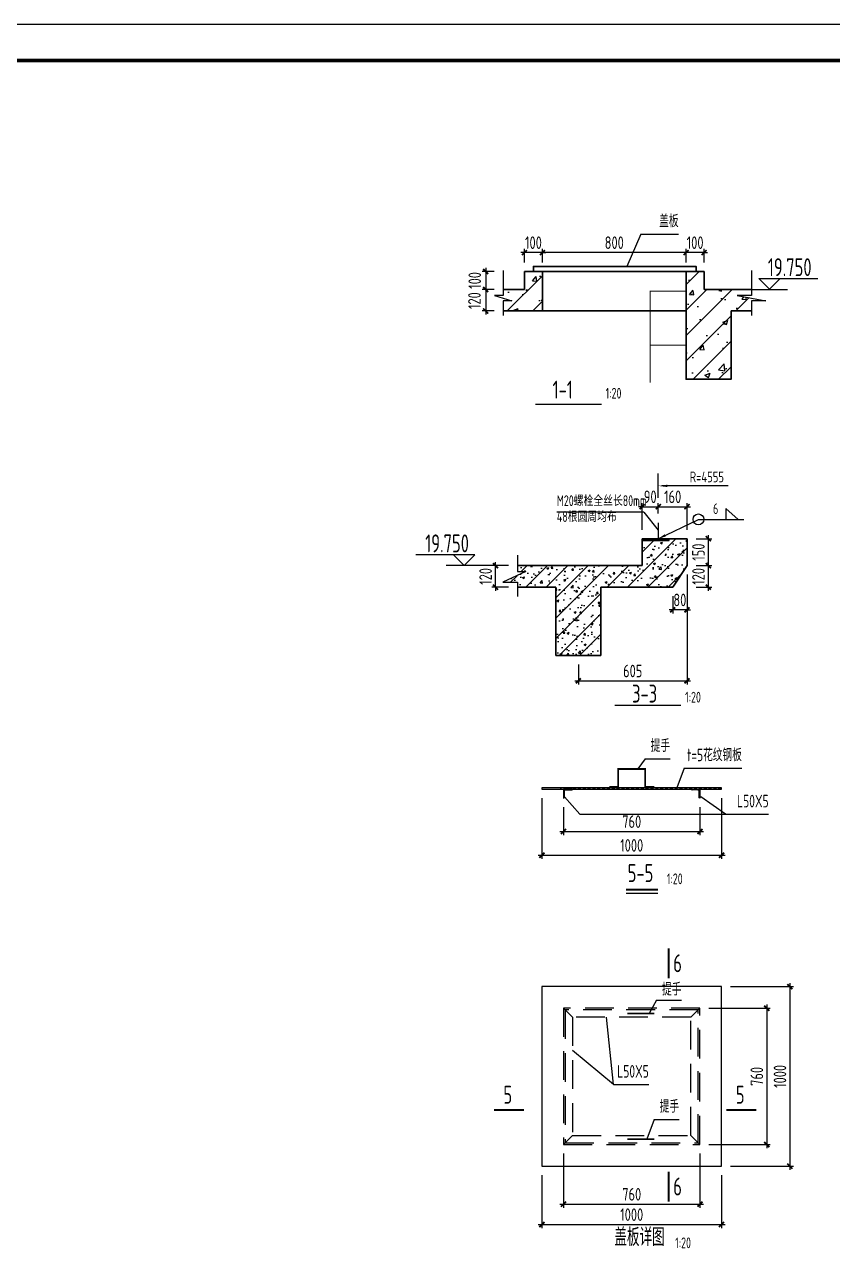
# Model space of a CAD drawing. Extents: x 665703 to 1047784, y -160603 to 92239.
# Drawn here: x 907662 to 930148, y -65546 to -31349 of the extents above; entities that cross this region are included whole.
import ezdxf
from ezdxf.enums import TextEntityAlignment as Align

# ---------------------------------------------------------------- set-up
doc = ezdxf.new("R2010")
doc.units = 0
doc.header["$LTSCALE"] = 800
doc.linetypes.add('DASHED', pattern=[0.75, 0.5, -0.25])
doc.layers.get('0').update_dxf_attribs({"linetype": 'CONTINUOUS'})
doc.layers.get('Defpoints').update_dxf_attribs({"linetype": 'CONTINUOUS'})
for name, color, linetype in [('BEAM', 3, 'DASHED'), ('COLU', 3, 'CONTINUOUS'), ('DIM', 2, 'CONTINUOUS'), ('HATCH', 254, 'CONTINUOUS'), ('TEXT', 7, 'CONTINUOUS'), ('THICK', 6, 'CONTINUOUS'), ('THIN', 7, 'CONTINUOUS'), ('TK', 7, 'CONTINUOUS'), ('粗线', 1, 'CONTINUOUS'), ('细线', 7, 'CONTINUOUS')]:
    doc.layers.add(name, color=color, linetype=linetype)
doc.layers.add('实体线', color=3, linetype='CONTINUOUS', lineweight=35)
doc.styles.add('TSSD_Dimension', font='Tssdeng.shx', dxfattribs={"width": 0.75, "bigfont": 'hztxt.shx'})
doc.styles.add('TSSD_Label', font='Tssdeng.shx', dxfattribs={"width": 0.7, "bigfont": 'hztxt.shx'})
doc.styles.add('TSSD_Norm', font='Tssdeng.shx', dxfattribs={"bigfont": 'hztxt.shx'})
doc.styles.add('TSSD_Rein', font='Tssdeng.shx', dxfattribs={"width": 0.7, "bigfont": 'hztxt.shx'})
doc.dimstyles.new('TSSD_20_100', dxfattribs={"dimtxt": 350, "dimasz": 100, "dimexe": 100, "dimexo": 250, "dimgap": 100, "dimtad": 1, "dimdec": 0, "dimlfac": 0.2, "dimzin": 0, "dimdsep": 46, "dimtxsty": 'TSSD_Dimension', "dimblk": 'ARCHTICK', "dimcen": 0, "dimdle": 100, "dimclrt": 7, "dimadec": 0, "dimazin": 0, "dimtfac": 1, "dimtdec": 0, "dimtix": 1, "dimtmove": 2, "dimatfit": 3, "dimldrblk": 'ARCHTICK', "dimfxl": 0, "dimtolj": 1, "dimtzin": 0, "dimarcsym": 0})
pattern_1 = [(45, (647976.1, -77688.6), (-353.5534, 353.5534), []), (50, (647976.1, -77688.6), (1457.4774, -127.5127), [152.4, -1676.4]), (355, (647976.1, -77688.6), (-281.943, 1528.453), [121.92, -1341.12]), (100.451, (648097.6, -77699.2), (1175.54, 1400.9335), [129.52, -1424.72]), (46.1842, (647976.1, -77282.2), (2168.632, -336.339), [228.6, -2514.6]), (96.6356, (648156.8, -77310.2), (1899.234, 1979.404), [194.28, -2137.08]), (351.184, (647976.1, -77282.2), (1899.237, 1979.401), [182.88, -2011.68]), (21, (648179.3, -77383.8), (1212.919, -818.124), [152.4, -1676.4]), (326, (648179.3, -77383.8), (494.416, 1473.504), [121.92, -1341.12]), (71.4514, (648280.4, -77452), (1707.332, 655.383), [129.52, -1424.72]), (37.5, (647976.1, -77688.6), (24.7088, 676.4403), [0, -1324.864, 0, -1361.44, 0, -1346.2]), (7.5, (647976.1, -77688.6), (534.5573, 801.4446), [0, -776.224, 0, -1294.384, 0, -513.08]), (327.5, (647523, -77688.6), (1084.7248, -45.83), [0, -508, 0, -1584.96, 0, -2103.12]), (317.5, (647319.8, -77688.6), (1185.0335, 203.412), [0, -660.4, 0, -1052.576, 0, -1493.52])]

# ---------------------------------------------------------------- blocks, each defined once
blk = doc.blocks.new('_ArchTick')
at = {"color": 0, "const_width": 0.5}
blk.add_lwpolyline([(-0.71, -0.71), (0.71, 0.71)], dxfattribs=at)
blk = doc.blocks.new('*D328')
at = {"layer": 'Defpoints', "color": 0, "transparency": 16777216}
for p in [(926075, -37699), (926075, -38226), (926575, -38226)]:
    blk.add_point(p, dxfattribs=at)
at = {"layer": 'DIM', "color": 0, "lineweight": -2, "transparency": 16777216}
for p, q in [((926075, -37976), (926075, -37599)), ((926575, -37976), (926575, -37599)), ((926075, -37699), (925975, -37699)), ((926575, -37699), (926075, -37699)), ((926575, -37699), (926675, -37699))]:
    blk.add_line(p, q, dxfattribs=at)
at = {"layer": 'DIM', "color": 0, "lineweight": -2, "transparency": 16777216, "xscale": 100, "yscale": 100, "zscale": 100}
blk.add_blockref('_ArchTick', (926075, -37699), dxfattribs=at)
at = {"layer": 'DIM', "color": 0, "lineweight": -2, "transparency": 16777216, "xscale": 100, "yscale": 100, "zscale": 100, "rotation": 180}
blk.add_blockref('_ArchTick', (926575, -37699), dxfattribs=at)
at = {"layer": 'DIM', "color": 7, "transparency": 16777216, "insert": (926325, -37424), "char_height": 350, "attachment_point": 5, "style": 'TSSD_Dimension'}
blk.add_mtext('\\A1;100', dxfattribs=at)
blk = doc.blocks.new('*D329')
at = {"layer": 'Defpoints', "color": 0, "transparency": 16777216}
for p in [(921575, -37699), (921575, -38226), (922075, -38226)]:
    blk.add_point(p, dxfattribs=at)
at = {"layer": 'DIM', "color": 0, "lineweight": -2, "transparency": 16777216}
for p, q in [((921575, -37976), (921575, -37599)), ((922075, -37976), (922075, -37599)), ((921575, -37699), (921475, -37699)), ((922075, -37699), (921575, -37699)), ((922075, -37699), (922175, -37699))]:
    blk.add_line(p, q, dxfattribs=at)
at = {"layer": 'DIM', "color": 0, "lineweight": -2, "transparency": 16777216, "xscale": 100, "yscale": 100, "zscale": 100}
blk.add_blockref('_ArchTick', (921575, -37699), dxfattribs=at)
at = {"layer": 'DIM', "color": 0, "lineweight": -2, "transparency": 16777216, "xscale": 100, "yscale": 100, "zscale": 100, "rotation": 180}
blk.add_blockref('_ArchTick', (922075, -37699), dxfattribs=at)
at = {"layer": 'DIM', "color": 7, "transparency": 16777216, "insert": (921825, -37424), "char_height": 350, "attachment_point": 5, "style": 'TSSD_Dimension'}
blk.add_mtext('\\A1;100', dxfattribs=at)
blk = doc.blocks.new('*D330')
at = {"layer": 'Defpoints', "color": 0, "transparency": 16777216}
for p in [(922075, -37699), (922075, -38226), (926075, -38226)]:
    blk.add_point(p, dxfattribs=at)
at = {"layer": 'DIM', "color": 0, "lineweight": -2, "transparency": 16777216}
for p, q in [((922075, -37976), (922075, -37599)), ((926075, -37976), (926075, -37599)), ((926175, -37699), (921975, -37699))]:
    blk.add_line(p, q, dxfattribs=at)
at = {"layer": 'DIM', "color": 0, "lineweight": -2, "transparency": 16777216, "xscale": 100, "yscale": 100, "zscale": 100, "rotation": 180}
blk.add_blockref('_ArchTick', (922075, -37699), dxfattribs=at)
at = {"layer": 'DIM', "color": 0, "lineweight": -2, "transparency": 16777216, "xscale": 100, "yscale": 100, "zscale": 100}
blk.add_blockref('_ArchTick', (926075, -37699), dxfattribs=at)
at = {"layer": 'DIM', "color": 7, "transparency": 16777216, "insert": (924075, -37424), "char_height": 350, "attachment_point": 5, "style": 'TSSD_Dimension'}
blk.add_mtext('\\A1;800', dxfattribs=at)
blk = doc.blocks.new('*D331')
at = {"layer": 'Defpoints', "color": 0, "transparency": 16777216}
for p in [(920984, -38726), (920496, -39326), (920984, -39326)]:
    blk.add_point(p, dxfattribs=at)
at = {"layer": 'DIM', "color": 0, "lineweight": -2, "transparency": 16777216}
for p, q in [((920496, -38626), (920496, -39426)), ((920734, -38726), (920396, -38726)), ((920734, -39326), (920396, -39326))]:
    blk.add_line(p, q, dxfattribs=at)
at = {"layer": 'DIM', "color": 0, "lineweight": -2, "transparency": 16777216, "xscale": 100, "yscale": 100, "zscale": 100}
for p, rotation in [((920496, -38726), 90), ((920496, -39326), 270)]:
    blk.add_blockref('_ArchTick', p, dxfattribs=dict(at, rotation=rotation))
at = {"layer": 'DIM', "color": 7, "transparency": 16777216, "insert": (920183, -39038), "char_height": 350, "attachment_point": 5, "rotation": 90, "style": 'TSSD_Dimension'}
blk.add_mtext('\\A1;120', dxfattribs=at)
blk = doc.blocks.new('*D335')
at = {"layer": 'Defpoints', "color": 0, "transparency": 16777216}
for p in [(920984, -38226), (920496, -38726), (920984, -38726)]:
    blk.add_point(p, dxfattribs=at)
at = {"layer": 'DIM', "color": 0, "lineweight": -2, "transparency": 16777216}
for p, q in [((920734, -38226), (920396, -38226)), ((920496, -38126), (920496, -38826)), ((920734, -38726), (920396, -38726))]:
    blk.add_line(p, q, dxfattribs=at)
at = {"layer": 'DIM', "color": 0, "lineweight": -2, "transparency": 16777216, "xscale": 100, "yscale": 100, "zscale": 100}
for p, rotation in [((920496, -38226), 90), ((920496, -38726), 270)]:
    blk.add_blockref('_ArchTick', p, dxfattribs=dict(at, rotation=rotation))
at = {"layer": 'DIM', "color": 7, "transparency": 16777216, "insert": (920192, -38476), "char_height": 350, "attachment_point": 5, "rotation": 90, "style": 'TSSD_Dimension'}
blk.add_mtext('\\A1;100', dxfattribs=at)
blk = doc.blocks.new('*D346')
at = {"layer": 'Defpoints', "color": 0, "transparency": 16777216}
for p in [(926461, -58743), (926461, -62543), (928319, -62543)]:
    blk.add_point(p, dxfattribs=at)
at = {"layer": 'DIM', "color": 0, "lineweight": -2, "transparency": 16777216}
for p, q in [((926711, -58743), (928419, -58743)), ((928319, -58643), (928319, -62643)), ((926711, -62543), (928419, -62543))]:
    blk.add_line(p, q, dxfattribs=at)
at = {"layer": 'DIM', "color": 0, "lineweight": -2, "transparency": 16777216, "xscale": 100, "yscale": 100, "zscale": 100}
for p, rotation in [((928319, -58743), 90), ((928319, -62543), 270)]:
    blk.add_blockref('_ArchTick', p, dxfattribs=dict(at, rotation=rotation))
at = {"layer": 'DIM', "color": 7, "transparency": 16777216, "insert": (928044, -60643), "char_height": 350, "attachment_point": 5, "rotation": 90, "style": 'TSSD_Dimension'}
blk.add_mtext('\\A1;760', dxfattribs=at)
blk = doc.blocks.new('*D347')
at = {"layer": 'Defpoints', "color": 0, "transparency": 16777216}
for p in [(927061, -58143), (927061, -63143), (928963, -63143)]:
    blk.add_point(p, dxfattribs=at)
at = {"layer": 'DIM', "color": 0, "lineweight": -2, "transparency": 16777216}
for p, q in [((928963, -58043), (928963, -63243)), ((927311, -58143), (929063, -58143)), ((927311, -63143), (929063, -63143))]:
    blk.add_line(p, q, dxfattribs=at)
at = {"layer": 'DIM', "color": 0, "lineweight": -2, "transparency": 16777216, "xscale": 100, "yscale": 100, "zscale": 100}
for p, rotation in [((928963, -58143), 90), ((928963, -63143), 270)]:
    blk.add_blockref('_ArchTick', p, dxfattribs=dict(at, rotation=rotation))
at = {"layer": 'DIM', "color": 7, "transparency": 16777216, "insert": (928688, -60643), "char_height": 350, "attachment_point": 5, "rotation": 90, "style": 'TSSD_Dimension'}
blk.add_mtext('\\A1;1000', dxfattribs=at)
blk = doc.blocks.new('*D348')
at = {"layer": 'Defpoints', "color": 0, "transparency": 16777216}
for p in [(922661, -52891), (926461, -52891), (926461, -53823)]:
    blk.add_point(p, dxfattribs=at)
at = {"layer": 'DIM', "color": 0, "lineweight": -2, "transparency": 16777216}
for p, q in [((922661, -53141), (922661, -53923)), ((926461, -53141), (926461, -53923)), ((922561, -53823), (926561, -53823))]:
    blk.add_line(p, q, dxfattribs=at)
at = {"layer": 'DIM', "color": 0, "lineweight": -2, "transparency": 16777216, "xscale": 100, "yscale": 100, "zscale": 100, "rotation": 180}
blk.add_blockref('_ArchTick', (922661, -53823), dxfattribs=at)
at = {"layer": 'DIM', "color": 0, "lineweight": -2, "transparency": 16777216, "xscale": 100, "yscale": 100, "zscale": 100}
blk.add_blockref('_ArchTick', (926461, -53823), dxfattribs=at)
at = {"layer": 'DIM', "color": 7, "transparency": 16777216, "insert": (924561, -53548), "char_height": 350, "attachment_point": 5, "style": 'TSSD_Dimension'}
blk.add_mtext('\\A1;760', dxfattribs=at)
blk = doc.blocks.new('*D349')
at = {"layer": 'Defpoints', "color": 0, "transparency": 16777216}
for p in [(922061, -52641), (927061, -52641), (927061, -54484)]:
    blk.add_point(p, dxfattribs=at)
at = {"layer": 'DIM', "color": 0, "lineweight": -2, "transparency": 16777216}
for p, q in [((922061, -52891), (922061, -54584)), ((927061, -52891), (927061, -54584)), ((921961, -54484), (927161, -54484))]:
    blk.add_line(p, q, dxfattribs=at)
at = {"layer": 'DIM', "color": 0, "lineweight": -2, "transparency": 16777216, "xscale": 100, "yscale": 100, "zscale": 100, "rotation": 180}
blk.add_blockref('_ArchTick', (922061, -54484), dxfattribs=at)
at = {"layer": 'DIM', "color": 0, "lineweight": -2, "transparency": 16777216, "xscale": 100, "yscale": 100, "zscale": 100}
blk.add_blockref('_ArchTick', (927061, -54484), dxfattribs=at)
at = {"layer": 'DIM', "color": 7, "transparency": 16777216, "insert": (924561, -54209), "char_height": 350, "attachment_point": 5, "style": 'TSSD_Dimension'}
blk.add_mtext('\\A1;1000', dxfattribs=at)
blk = doc.blocks.new('*D351')
at = {"layer": 'Defpoints', "color": 0, "transparency": 16777216}
for p in [(922661, -62543), (926461, -62543), (926461, -64202)]:
    blk.add_point(p, dxfattribs=at)
at = {"layer": 'DIM', "color": 0, "lineweight": -2, "transparency": 16777216}
for p, q in [((922661, -62793), (922661, -64302)), ((926461, -62793), (926461, -64302)), ((922561, -64202), (926561, -64202))]:
    blk.add_line(p, q, dxfattribs=at)
at = {"layer": 'DIM', "color": 0, "lineweight": -2, "transparency": 16777216, "xscale": 100, "yscale": 100, "zscale": 100, "rotation": 180}
blk.add_blockref('_ArchTick', (922661, -64202), dxfattribs=at)
at = {"layer": 'DIM', "color": 0, "lineweight": -2, "transparency": 16777216, "xscale": 100, "yscale": 100, "zscale": 100}
blk.add_blockref('_ArchTick', (926461, -64202), dxfattribs=at)
at = {"layer": 'DIM', "color": 7, "transparency": 16777216, "insert": (924561, -63927), "char_height": 350, "attachment_point": 5, "style": 'TSSD_Dimension'}
blk.add_mtext('\\A1;760', dxfattribs=at)
blk = doc.blocks.new('*D352')
at = {"layer": 'Defpoints', "color": 0, "transparency": 16777216}
for p in [(922061, -63143), (927061, -63143), (927061, -64768)]:
    blk.add_point(p, dxfattribs=at)
at = {"layer": 'DIM', "color": 0, "lineweight": -2, "transparency": 16777216}
for p, q in [((922061, -63393), (922061, -64868)), ((927061, -63393), (927061, -64868)), ((921961, -64768), (927161, -64768))]:
    blk.add_line(p, q, dxfattribs=at)
at = {"layer": 'DIM', "color": 0, "lineweight": -2, "transparency": 16777216, "xscale": 100, "yscale": 100, "zscale": 100, "rotation": 180}
blk.add_blockref('_ArchTick', (922061, -64768), dxfattribs=at)
at = {"layer": 'DIM', "color": 0, "lineweight": -2, "transparency": 16777216, "xscale": 100, "yscale": 100, "zscale": 100}
blk.add_blockref('_ArchTick', (927061, -64768), dxfattribs=at)
at = {"layer": 'DIM', "color": 7, "transparency": 16777216, "insert": (924561, -64493), "char_height": 350, "attachment_point": 5, "style": 'TSSD_Dimension'}
blk.add_mtext('\\A1;1000', dxfattribs=at)
blk = doc.blocks.new('*D381')
at = {"layer": 'Defpoints', "color": 0, "transparency": 16777216}
for p in [(920769, -46418), (921377, -46418), (921377, -47018)]:
    blk.add_point(p, dxfattribs=at)
at = {"layer": 'DIM', "color": 0, "lineweight": -2, "transparency": 16777216}
for p, q in [((921127, -46418), (920669, -46418)), ((920769, -46418), (920769, -46318)), ((920769, -47018), (920769, -46418)), ((921127, -47018), (920669, -47018)), ((920769, -47018), (920769, -47118))]:
    blk.add_line(p, q, dxfattribs=at)
at = {"layer": 'DIM', "color": 0, "lineweight": -2, "transparency": 16777216, "xscale": 100, "yscale": 100, "zscale": 100}
for p, rotation in [((920769, -46418), 270), ((920769, -47018), 90)]:
    blk.add_blockref('_ArchTick', p, dxfattribs=dict(at, rotation=rotation))
at = {"layer": 'DIM', "color": 7, "transparency": 16777216, "insert": (920494, -46718), "char_height": 350, "attachment_point": 5, "rotation": 90, "style": 'TSSD_Dimension'}
blk.add_mtext('\\A1;120', dxfattribs=at)
blk = doc.blocks.new('_tsdba')
blk.add_lwpolyline([(0, 0, 0, 0.658, 0), (-2.5, 0, 0.658, 0.658, 0)], format="xyseb")
blk = doc.blocks.new('*D382')
at = {"layer": 'Defpoints', "color": 0, "transparency": 16777216}
for p in [(926101, -44776), (925301, -45218), (926101, -45668)]:
    blk.add_point(p, dxfattribs=at)
at = {"layer": 'DIM', "color": 0, "lineweight": -2, "transparency": 16777216}
for p, q in [((925201, -44776), (926201, -44776)), ((925301, -44968), (925301, -44676)), ((926101, -45418), (926101, -44676))]:
    blk.add_line(p, q, dxfattribs=at)
at = {"layer": 'DIM', "color": 0, "lineweight": -2, "transparency": 16777216, "xscale": 100, "yscale": 100, "zscale": 100, "rotation": 180}
blk.add_blockref('_ArchTick', (925301, -44776), dxfattribs=at)
at = {"layer": 'DIM', "color": 0, "lineweight": -2, "transparency": 16777216, "xscale": 100, "yscale": 100, "zscale": 100}
blk.add_blockref('_ArchTick', (926101, -44776), dxfattribs=at)
at = {"layer": 'DIM', "color": 7, "transparency": 16777216, "insert": (925701, -44501), "char_height": 350, "attachment_point": 5, "style": 'TSSD_Dimension'}
blk.add_mtext('\\A1;160', dxfattribs=at)
blk = doc.blocks.new('*D383')
at = {"layer": 'Defpoints', "color": 0, "transparency": 16777216}
for p in [(925301, -44776), (925301, -45218), (924851, -45668)]:
    blk.add_point(p, dxfattribs=at)
at = {"layer": 'DIM', "color": 0, "lineweight": -2, "transparency": 16777216}
for p, q in [((924851, -44776), (924751, -44776)), ((924851, -45418), (924851, -44676)), ((924851, -44776), (925301, -44776)), ((925301, -44968), (925301, -44676)), ((925301, -44776), (925401, -44776))]:
    blk.add_line(p, q, dxfattribs=at)
at = {"layer": 'DIM', "color": 0, "lineweight": -2, "transparency": 16777216, "xscale": 100, "yscale": 100, "zscale": 100}
blk.add_blockref('_ArchTick', (924851, -44776), dxfattribs=at)
at = {"layer": 'DIM', "color": 0, "lineweight": -2, "transparency": 16777216, "xscale": 100, "yscale": 100, "zscale": 100, "rotation": 180}
blk.add_blockref('_ArchTick', (925301, -44776), dxfattribs=at)
at = {"layer": 'DIM', "color": 7, "transparency": 16777216, "insert": (925076, -44501), "char_height": 350, "attachment_point": 5, "style": 'TSSD_Dimension'}
blk.add_mtext('\\A1;90', dxfattribs=at)
blk = doc.blocks.new('*D422')
at = {"layer": 'Defpoints', "color": 0, "transparency": 16777216}
for p in [(926101, -45668), (926101, -46418), (926693, -46418)]:
    blk.add_point(p, dxfattribs=at)
at = {"layer": 'DIM', "color": 0, "lineweight": -2, "transparency": 16777216}
for p, q in [((926351, -45668), (926793, -45668)), ((926693, -45568), (926693, -46518)), ((926351, -46418), (926793, -46418))]:
    blk.add_line(p, q, dxfattribs=at)
at = {"layer": 'DIM', "color": 0, "lineweight": -2, "transparency": 16777216, "xscale": 100, "yscale": 100, "zscale": 100}
for p, rotation in [((926693, -45668), 90), ((926693, -46418), 270)]:
    blk.add_blockref('_ArchTick', p, dxfattribs=dict(at, rotation=rotation))
at = {"layer": 'DIM', "color": 7, "transparency": 16777216, "insert": (926418, -46043), "char_height": 350, "attachment_point": 5, "rotation": 90, "style": 'TSSD_Dimension'}
blk.add_mtext('\\A1;150', dxfattribs=at)
blk = doc.blocks.new('*D423')
at = {"layer": 'Defpoints', "color": 0, "transparency": 16777216}
for p in [(926101, -46418), (926101, -47018), (926693, -47018)]:
    blk.add_point(p, dxfattribs=at)
at = {"layer": 'DIM', "color": 0, "lineweight": -2, "transparency": 16777216}
for p, q in [((926351, -46418), (926793, -46418)), ((926693, -46418), (926693, -46318)), ((926693, -46418), (926693, -47018)), ((926351, -47018), (926793, -47018)), ((926693, -47018), (926693, -47118))]:
    blk.add_line(p, q, dxfattribs=at)
at = {"layer": 'DIM', "color": 0, "lineweight": -2, "transparency": 16777216, "xscale": 100, "yscale": 100, "zscale": 100}
for p, rotation in [((926693, -46418), 270), ((926693, -47018), 90)]:
    blk.add_blockref('_ArchTick', p, dxfattribs=dict(at, rotation=rotation))
at = {"layer": 'DIM', "color": 7, "transparency": 16777216, "insert": (926418, -46718), "char_height": 350, "attachment_point": 5, "rotation": 90, "style": 'TSSD_Dimension'}
blk.add_mtext('\\A1;120', dxfattribs=at)
blk = doc.blocks.new('*D424')
at = {"layer": 'Defpoints', "color": 0, "transparency": 16777216}
for p in [(925701, -47018), (926101, -47018), (925701, -47649)]:
    blk.add_point(p, dxfattribs=at)
at = {"layer": 'DIM', "color": 0, "lineweight": -2, "transparency": 16777216}
for p, q in [((925701, -47268), (925701, -47749)), ((926101, -47268), (926101, -47749)), ((925701, -47649), (925601, -47649)), ((926101, -47649), (925701, -47649)), ((926101, -47649), (926201, -47649))]:
    blk.add_line(p, q, dxfattribs=at)
at = {"layer": 'DIM', "color": 0, "lineweight": -2, "transparency": 16777216, "xscale": 100, "yscale": 100, "zscale": 100}
blk.add_blockref('_ArchTick', (925701, -47649), dxfattribs=at)
at = {"layer": 'DIM', "color": 0, "lineweight": -2, "transparency": 16777216, "xscale": 100, "yscale": 100, "zscale": 100, "rotation": 180}
blk.add_blockref('_ArchTick', (926101, -47649), dxfattribs=at)
at = {"layer": 'DIM', "color": 7, "transparency": 16777216, "insert": (925901, -47374), "char_height": 350, "attachment_point": 5, "style": 'TSSD_Dimension'}
blk.add_mtext('\\A1;80', dxfattribs=at)
blk = doc.blocks.new('*D435')
at = {"layer": 'Defpoints', "color": 0, "transparency": 16777216}
for p in [(926101, -46418), (923076, -48918), (926101, -49628)]:
    blk.add_point(p, dxfattribs=at)
at = {"layer": 'DIM', "color": 0, "lineweight": -2, "transparency": 16777216}
for p, q in [((926101, -46668), (926101, -49728)), ((923076, -49168), (923076, -49728)), ((922976, -49628), (926201, -49628))]:
    blk.add_line(p, q, dxfattribs=at)
at = {"layer": 'DIM', "color": 0, "lineweight": -2, "transparency": 16777216, "xscale": 100, "yscale": 100, "zscale": 100, "rotation": 180}
blk.add_blockref('_ArchTick', (923076, -49628), dxfattribs=at)
at = {"layer": 'DIM', "color": 0, "lineweight": -2, "transparency": 16777216, "xscale": 100, "yscale": 100, "zscale": 100}
blk.add_blockref('_ArchTick', (926101, -49628), dxfattribs=at)
at = {"layer": 'DIM', "color": 7, "transparency": 16777216, "insert": (924589, -49353), "char_height": 350, "attachment_point": 5, "style": 'TSSD_Dimension'}
blk.add_mtext('\\A1;605', dxfattribs=at)

msp = doc.modelspace()

# ---------------------------------------------------------------- hatches: boundary and pattern name
at = {"layer": '细线'}
h = msp.add_hatch(dxfattribs=at)
h.set_pattern_fill('AR-HNT', color=256, scale=8, style=0)
h.set_pattern_definition(pattern_1)
h.paths.add_polyline_path([(922075.1, -39325.7), (922075.1, -38225.7), (921825.1, -38225.7), (921575.1, -38225.7), (921575.1, -38725.7), (920984.1, -38725.7), (920984.1, -38890.7), (920740.8, -38890.7), (921227.5, -39040.7), (920984.1, -39040.7), (920984.1, -39325.7)])
h = msp.add_hatch(dxfattribs=at)
h.set_pattern_fill('AR-HNT', color=256, scale=8, style=0)
h.set_pattern_definition(pattern_1)
h.paths.add_polyline_path([(927325.1, -39325.7), (927896.3, -39325.7), (927896.3, -39040.7), (928296.3, -39040.7), (927496.3, -38890.7), (927896.3, -38890.7), (927896.3, -38725.7), (926575.1, -38725.7), (926575.1, -38225.7), (926075.1, -38225.7), (926075.1, -39325.7), (926075.1, -41225.7), (927325.1, -41225.7)])
h = msp.add_hatch(dxfattribs=at)
h.set_pattern_fill('ARMORED', color=256, scale=10, style=0)
h.set_pattern_definition([(50, (356635.23, -37260.6), (573.80815, -50.2017), [60, -660]), (355, (356635.23, -37260.6), (-111.00107, 601.7537), [48, -528]), (100.4514, (356683.05, -37264.8), (462.8075, 551.55163), [50.99215, -560.9137]), (46.1842, (356635.2, -37100.6), (853.7928, -132.4152), [90, -990]), (96.6356, (356706.4, -37111.64), (747.7302, 779.2943), [76.4882, -841.3704]), (351.1842, (356635.2, -37100.6), (747.7296, 779.2949), [72, -792]), (21, (356715.23, -37140.6), (477.52564, -322.0951), [60, -660]), (326, (356715.23, -37140.6), (194.65227, 580.12004), [48, -528]), (71.4514, (356755, -37167.45), (672.1781, 258.0244), [50.99215, -560.9137]), (37.5, (356635.23, -37260.6), (9.727884, 266.31508), [0, -521.6, 0, -536, 0, -530]), (7.5, (356635.23, -37260.6), (210.45563, 315.52937), [0, -305.6, 0, -509.6, 0, -202]), (327.5, (356456.83, -37260.6), (427.05795, -18.0439), [0, -200, 0, -624, 0, -828]), (317.5, (356376.83, -37260.6), (466.54894, 80.08399), [0, -260, 0, -414.4, 0, -588]), (45, (356635.23, -37260.6), (-282.8427, 282.8427), [])])
h.paths.add_polyline_path([(922451, -47018.2), (922451, -48918.2), (923701, -48918.2), (923701, -47018.2), (925701, -47018.2), (926101, -46418.2), (926101, -45668.2), (925601, -45668.2), (925601, -45718.2), (924851, -45718.2), (924851, -46418.2), (921377.4, -46418.2), (921377.4, -46583.2), (921611, -46583.2), (920977.4, -46883.2), (921377.4, -46883.2), (921377.4, -47018.2)])
h = msp.add_hatch(dxfattribs=at)
h.set_pattern_fill('ANSI32', color=256, scale=5, style=0)
h.set_pattern_definition([(45, (-319726.405, -177784.58), (-33.6759605, 33.6759605), []), (45, (-319703.955, -177784.58), (-33.6759605, 33.6759605), [])])
h.paths.add_polyline_path([(925601, -45718.2), (925601, -45668.2), (924851, -45668.2), (924851, -45718.2)])
h = msp.add_hatch(dxfattribs=at)
h.set_pattern_fill('ANSI32', color=256, scale=10, style=0)
h.set_pattern_definition([(45, (440248.79, -65610.58), (-67.35192, 67.35192), []), (45, (440293.69, -65610.58), (-67.35192, 67.35192), [])])
h.paths.add_polyline_path([(927061, -52641.1), (927061, -52606.1), (922561, -52606.1), (922561, -52641.1)])
h = msp.add_hatch(dxfattribs=at)
h.set_pattern_fill('ANSI32', color=256, scale=10, style=0)
h.set_pattern_definition([(45, (848394.01, -74313.67), (-67.35192, 67.35192), []), (45, (848438.92, -74313.67), (-67.35192, 67.35192), [])])
h.paths.add_polyline_path([(922911, -52642.7), (922911, -52641.1), (922661, -52641.1), (922661, -52891.1), (922662.7, -52891.1, 0.4071732), (922686, -52867.7), (922686, -52693.6, -0.4142136), (922713.5, -52666.1), (922887.7, -52666.1, 0.43431)])
h = msp.add_hatch(dxfattribs=at)
h.set_pattern_fill('ANSI32', color=256, scale=10, style=0)
h.set_pattern_definition([(45, (847894.01, -74313.67), (-67.35192, 67.35192), []), (45, (847938.92, -74313.67), (-67.35192, 67.35192), [])])
h.paths.add_polyline_path([(926461, -52641.1), (926211, -52641.1), (926211, -52642.7, 0.43431), (926234.3, -52666.1), (926408.5, -52666.1, -0.4142136), (926436, -52693.6), (926436, -52867.7, 0.4071732), (926459.3, -52891.1), (926461, -52891.1)])

# ---------------------------------------------------------------- linework, layer by layer
msp.add_circle((926417.7, -45129.9), 150)
at = {"layer": 'BEAM', "ltscale": 2}
for p, q in [((922911, -58992.7), (922661, -58742.7)), ((926211, -58992.7), (926461, -58742.7)), ((922661, -62542.7), (922911, -62292.7)), ((926461, -62542.7), (926211, -62292.7))]:
    msp.add_line(p, q, dxfattribs=at)
for points in [[(922661, -62542.7), (926461, -62542.7), (926461, -58742.7), (922661, -58742.7)], [(922711, -62492.7), (926411, -62492.7), (926411, -58792.7), (922711, -58792.7)], [(922911, -62292.7), (926211, -62292.7), (926211, -58992.7), (922911, -58992.7)]]:
    msp.add_lwpolyline(points, close=True, dxfattribs=at)
at = {"layer": 'COLU'}
msp.add_lwpolyline([(922061, -63142.7), (927061, -63142.7), (927061, -58142.7), (922061, -58142.7)], close=True, dxfattribs=at)
at = {"layer": 'DIM'}
for p, q in [((925301, -44525.7), (925301, -43853.3)), ((927241.2, -44197), (925401, -44197))]:
    msp.add_line(p, q, dxfattribs=at)
at = {"layer": 'HATCH', "const_width": 30}
msp.add_lwpolyline([(925301, -45218.2), (925301, -45668.2), (925301, -45668.2)], dxfattribs=at)
at = {"layer": 'THICK'}
msp.add_lwpolyline([(924402.9, -55441.9, 50, 50, 0), (925289.5, -55441.9, 50, 50, 0)], format="xyseb", dxfattribs=at)
at = {"layer": 'THICK', "const_width": 50}
for points in [[(925588.6, -57912.9), (925588.6, -57075.5)], [(924436, -58892.7), (925186, -58892.7)], [(920727.2, -61578.7), (921564.6, -61578.7)], [(927195.9, -61578.7), (928033.3, -61578.7)], [(924436, -62392.7), (925186, -62392.7)], [(925588.6, -64129.6), (925588.6, -63292.2)]]:
    msp.add_lwpolyline(points, dxfattribs=at)
at = {"layer": 'THIN'}
for p, q in [((924817.6, -37188.1), (924422.9, -38083.1)), ((924817.6, -37188.1), (925865.2, -37188.1)), ((924893.7, -44924.9), (922477.4, -44924.9)), ((924893.7, -44924.9), (925301, -45428.4)), ((925301, -45668.2), (926417.7, -45129.9)), ((926417.7, -45129.9), (927682.4, -45129.9)), ((926417.7, -45129.9), (926980.9, -45129.9)), ((927526.7, -45129.1), (927180.7, -44828.8)), ((927180.7, -44828.8), (927180.7, -45129.1)), ((924931.9, -51799.4), (924732.8, -52081.1)), ((924931.9, -51799.4), (925628.5, -51799.4)), ((926017.1, -52058.1), (925818, -52606.1)), ((926017.1, -52058.1), (927627, -52058.1)), ((923120.4, -53342.8), (922686, -52858.9)), ((927170.4, -53342.8), (926486, -52858.9)), ((923120.4, -53342.8), (928372.6, -53342.8)), ((925247.3, -58523.9), (925048.3, -58892.7)), ((925247.3, -58523.9), (925944, -58523.9)), ((924051.9, -60870.2), (923858.6, -58992.7)), ((924051.9, -60870.2), (922911, -59919.4)), ((924051.9, -60870.2), (925036.3, -60870.2)), ((925181.9, -61846.4), (924982.8, -62394.4)), ((925181.9, -61846.4), (925878.5, -61846.4))]:
    msp.add_line(p, q, dxfattribs=at)
for points, format in [([(925301, -45668.2, 0, 70, 0), (925497, -45573.7, 70, 70, 0)], "xyseb"), ([(922661, -52641.1), (922661, -52891.1), (922662.7, -52891.1, 0.4071732), (922686, -52867.7), (922686, -52693.6, -0.4142136), (922713.5, -52666.1), (922887.7, -52666.1, 0.43431), (922911, -52642.7), (922911, -52641.1), (922661, -52641.1)], "xyb"), ([(926461, -52641.1), (926461, -52891.1), (926459.3, -52891.1, -0.4071732), (926436, -52867.7), (926436, -52693.6, 0.4142136), (926408.5, -52666.1), (926234.3, -52666.1, -0.43431), (926211, -52642.7), (926211, -52641.1), (926461, -52641.1)], "xyb")]:
    msp.add_lwpolyline(points, format=format, dxfattribs=at)
msp.add_lwpolyline([(922061, -52641.1), (927061, -52641.1), (927061, -52606.1), (922061, -52606.1)], close=True, dxfattribs=at)
msp.add_lwpolyline([(924402.9, -55541.9), (925289.5, -55541.9)], dxfattribs=at)
at = {"layer": 'TK', "color": 2}
msp.add_lwpolyline([(948451.9, -31349.2), (864351.9, -31349.2), (864351.9, -90749.2), (948451.9, -90749.2)], close=True, dxfattribs=at)
at = {"layer": 'TK', "color": 2, "const_width": 100}
msp.add_lwpolyline([(866851.9, -32349.2), (947451.9, -32349.2), (947451.9, -89749.2), (866851.9, -89749.2)], close=True, dxfattribs=at)
at = {"layer": '实体线'}
for p, q in [((921575.1, -38725.7), (921575.1, -38225.7)), ((921575.1, -38225.7), (922075.1, -38225.7)), ((922075.1, -38225.7), (922075.1, -39325.7)), ((926075.1, -38225.7), (922075.1, -38225.7)), ((926575.1, -38225.7), (926075.1, -38225.7)), ((926075.1, -38225.7), (926075.1, -39325.7)), ((926575.1, -38725.7), (926575.1, -38225.7)), ((920984.1, -38725.7), (921575.1, -38725.7)), ((927896.3, -38725.7), (926575.1, -38725.7)), ((920984.1, -39325.7), (922075.1, -39325.7)), ((922075.1, -39325.7), (926075.1, -39325.7)), ((927896.3, -39325.7), (927325.1, -39325.7)), ((924851, -45668.2), (926101, -45668.2)), ((924851, -46418.2), (924851, -45668.2)), ((926101, -45668.2), (926101, -46418.2)), ((924851, -46418.2), (921377.4, -46418.2)), ((926101, -46418.2), (925701, -47018.2)), ((922451, -47018.2), (921377.4, -47018.2)), ((922451, -48918.2), (922451, -47018.2)), ((925701, -47018.2), (923701, -47018.2)), ((923701, -47018.2), (923701, -48918.2)), ((925701, -47018.2), (925701, -47018.2)), ((923701, -48918.2), (922451, -48918.2))]:
    msp.add_line(p, q, dxfattribs=at)
msp.add_lwpolyline([(921825.1, -38225.7), (926351, -38225.7), (926351, -38083.1), (921825.1, -38083.1)], close=True, dxfattribs=at)
msp.add_lwpolyline([(927325.1, -39325.7), (927325.1, -41225.7), (926075.1, -41225.7), (926075.1, -39325.7)], dxfattribs=at)
at = {"layer": '粗线', "const_width": 30}
for points in [[(926075.1, -38775.7), (925075.1, -38775.7), (925075.1, -41327.1)], [(926075.1, -40275.7), (925075.1, -40275.7)]]:
    msp.add_lwpolyline(points, dxfattribs=at)
at = {"layer": '细线'}
for p, q in [((920984.1, -38197.9), (920984.1, -38890.7)), ((927896.3, -38197.9), (927896.3, -38890.7)), ((928394.3, -38720.9), (928099.1, -38425.7)), ((928099.1, -38425.7), (929739.6, -38425.7)), ((928394.3, -38720.9), (928689.4, -38425.7)), ((920984.1, -38890.7), (920740.8, -38890.7)), ((920740.8, -38890.7), (921227.5, -39040.7)), ((927896.3, -38890.7), (927496.3, -38890.7)), ((927496.3, -38890.7), (928296.3, -39040.7)), ((927896.3, -38725.7), (928896.3, -38725.7)), ((920984.1, -39040.7), (920984.1, -39447.4)), ((921227.5, -39040.7), (920984.1, -39040.7)), ((927896.3, -39040.7), (927896.3, -39447.4)), ((928296.3, -39040.7), (927896.3, -39040.7)), ((920195.3, -46118.2), (918554.7, -46118.2)), ((919900.1, -46413.4), (919604.9, -46118.2)), ((919900.1, -46413.4), (920195.3, -46118.2)), ((921377.4, -46123.8), (921377.4, -46583.2)), ((920668.9, -46418.2), (919398.1, -46418.2)), ((921611, -46583.2), (920977.4, -46883.2)), ((921377.4, -46583.2), (921611, -46583.2)), ((920977.4, -46883.2), (921377.4, -46883.2)), ((921377.4, -46883.2), (921377.4, -47273.3))]:
    msp.add_line(p, q, dxfattribs=at)
for points, const_width in [([(921878.4, -41927.4), (923722.7, -41927.4)], 40), ([(924090.3, -50311.6), (925934.6, -50311.6)], 40), ([(923936, -52581.1), (924186, -52581.1), (924186, -52081.1), (924936, -52081.1), (924936, -52581.1), (925186, -52581.1)], 50)]:
    msp.add_lwpolyline(points, dxfattribs=dict(at, const_width=const_width))
msp.add_lwpolyline([(924851, -45718.2), (925601, -45718.2), (925601, -45668.2), (924851, -45668.2)], close=True, dxfattribs=at)

# ---------------------------------------------------------------- block references
at = {"layer": 'DIM', "xscale": 100, "yscale": 100, "zscale": 100, "rotation": 180}
msp.add_blockref('_tsdba', (925301, -44197), dxfattribs=at)

# ---------------------------------------------------------------- texts
at = {"layer": 'DIM', "color": 7, "insert": (926652.6, -43947), "char_height": 300, "attachment_point": 5, "style": 'TSSD_Dimension'}
msp.add_mtext('R=4555', dxfattribs=at)
at = {"layer": 'TEXT', "style": 'TSSD_Norm', "width": 0.7}
for s, p in [('盖板', (925865.2, -37100.6)), ('提手', (925628.5, -51711.9)), ('t=5花纹钢板', (927627, -51970.6)), ('L50X5', (928372.6, -53255.3)), ('提手', (925944, -58496.1)), ('L50X5', (925036.3, -60782.7)), ('提手', (925878.5, -61758.9))]:
    msp.add_text(s, height=350, dxfattribs=at).set_placement(p, align=Align.BOTTOM_RIGHT)
for s, height, p in [('M20螺栓全丝长80mm', 300, (922477.4, -44849.9)), ('48根圆周均布', 300, (922477.4, -45291)), ('5-5', 500, (924449.1, -55380.4)), ('1:20', 300, (925539.5, -55380.4)), ('盖板详图', 500, (924078.5, -65518.8)), ('1:20', 300, (925770.6, -65518.8))]:
    msp.add_text(s, height=height, dxfattribs=at).set_placement(p, align=Align.BOTTOM_LEFT)
at = {"layer": 'TEXT', "style": 'TSSD_Label', "width": 0.7}
for s, p in [('6', (925838.3, -57491.8)), ('5', (921112.2, -61154.5)), ('5', (927580.9, -61154.5)), ('6', (925838.3, -63708.5))]:
    msp.add_text(s, height=500, dxfattribs=at).set_placement(p, align=Align.MIDDLE)
at = {"layer": 'THIN', "style": 'TSSD_Rein', "width": 0.7}
msp.add_text('6', height=300, dxfattribs=at).set_placement((926825.6, -45071.5), align=Align.BOTTOM_LEFT)
at = {"layer": '细线', "style": 'TSSD_Rein', "width": 0.7}
for s, height, p in [('19.750', 500, (928350.2, -38356)), ('1-1', 500, (922359.5, -41767.2)), ('1:20', 300, (923835.1, -41767.2)), ('19.750', 500, (918813.4, -46048.5)), ('3-3', 500, (924571.4, -50231.7)), ('1:20', 300, (926047, -50231.7))]:
    msp.add_text(s, height=height, dxfattribs=at).set_placement(p)

# ---------------------------------------------------------------- dimensions: what is measured, and where the dimension line sits
at = {"layer": 'DIM'}
for base, p1, p2, angle, picture, middle in [((921575.1, -37698.5), (922075.1, -38225.7), (921575.1, -38225.7), 180, '*D329', (921825.1, -37423.5)), ((922075.1, -37698.5), (926075.1, -38225.7), (922075.1, -38225.7), 180, '*D330', (924075.1, -37423.5)), ((926075.1, -37698.5), (926575.1, -38225.7), (926075.1, -38225.7), 180, '*D328', (926325.1, -37423.5)), ((926693.2, -46418.2), (926101, -45668.2), (926101, -46418.2), 90, '*D422', (926418.2, -46043.2)), ((920768.9, -46418.2), (921377.4, -47018.2), (921377.4, -46418.2), 90, '*D381', (920493.9, -46718.2)), ((926693.2, -47018.2), (926101, -46418.2), (926101, -47018.2), 90, '*D423', (926418.2, -46718.2)), ((928962.7, -63142.7), (927061, -58142.7), (927061, -63142.7), 270, '*D347', (928687.7, -60642.7)), ((928319, -62542.7), (926461, -58742.7), (926461, -62542.7), 270, '*D346', (928044, -60642.7))]:
    dim = msp.add_linear_dim(base=base, p1=p1, p2=p2, angle=angle, dimstyle='TSSD_20_100', dxfattribs=at)
    dim.commit()
    dim.dimension.update_dxf_attribs({"geometry": picture, "text_midpoint": middle})
for base, p1, p2, picture, middle in [((920496.5, -38725.7), (920984.1, -38225.7), (920984.1, -38725.7), '*D335', (920192.4, -38475.7)), ((920496.5, -39325.7), (920984.1, -38725.7), (920984.1, -39325.7), '*D331', (920183.4, -39038.4))]:
    dim = msp.add_linear_dim(base=base, p1=p1, p2=p2, angle=90, dimstyle='TSSD_20_100', dxfattribs=at)
    dim.commit()
    dim.dimension.update_dxf_attribs({"geometry": picture, "text_midpoint": middle, "dimtype": 160})
for base, p1, p2, picture, middle in [((925301, -44775.7), (924851, -45668.2), (925301, -45218.2), '*D383', (925076, -44500.7)), ((926101, -44775.7), (925301, -45218.2), (926101, -45668.2), '*D382', (925701, -44500.7)), ((926101, -49628.1), (923076, -48918.2), (926101, -46418.2), '*D435', (924588.5, -49353.1)), ((925701, -47649.3), (926101, -47018.2), (925701, -47018.2), '*D424', (925901, -47374.3)), ((927061, -54483.9), (922061, -52641.1), (927061, -52641.1), '*D349', (924561, -54208.9)), ((926461, -53823.3), (922661, -52891.1), (926461, -52891.1), '*D348', (924561, -53548.3)), ((926461, -64201.6), (922661, -62542.7), (926461, -62542.7), '*D351', (924561, -63926.6)), ((927061, -64768.3), (922061, -63142.7), (927061, -63142.7), '*D352', (924561, -64493.3))]:
    dim = msp.add_linear_dim(base=base, p1=p1, p2=p2, dimstyle='TSSD_20_100', dxfattribs=at)
    dim.commit()
    dim.dimension.update_dxf_attribs({"geometry": picture, "text_midpoint": middle})

doc.saveas('drawing.dxf')
